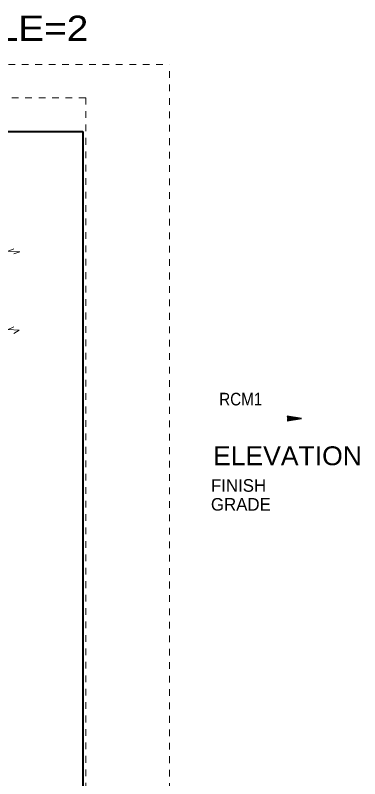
# Model space of a CAD drawing. Extents: x 1363.2 to 1395.5, y -905.5 to -882.8.
# Drawn here: x 1384.7 to 1389.83, y -894.13 to -882.77 of the extents above; entities that cross this region are included whole.
import ezdxf
from ezdxf.enums import TextEntityAlignment as Align

# ---------------------------------------------------------------- set-up
doc = ezdxf.new("R2010")
doc.units = 0
doc.header["$LTSCALE"] = 0.075
doc.linetypes.add('DOTTED', pattern=[1.5, 0.3, -1.2])
for name, color, linetype, lineweight in [('1', 7, 'Continuous', 13), ('3', 7, 'Continuous', 13), ('4', 7, 'Continuous', 13), ('61', 7, 'DOTTED', 13), ('62', 7, 'DOTTED', 13), ('63', 7, 'Continuous', 40)]:
    doc.layers.add(name, color=color, linetype=linetype, lineweight=lineweight)
doc.layers.add('8', color=7, linetype='Continuous')
doc.layers.add('9', color=7, linetype='Continuous')

msp = doc.modelspace()

# ---------------------------------------------------------------- linework, layer by layer
at = {"layer": '1'}
for points in [[(1384.67883, -886.24733), (1384.59417, -886.27983), (1384.76767, -886.28792), (1384.67883, -886.32042)], [(1384.67883, -887.408), (1384.59417, -887.44858), (1384.759, -887.45675), (1384.67883, -887.50542)]]:
    msp.add_lwpolyline(points, dxfattribs=at)
at = {"layer": '4', "lineweight": 25}
msp.add_lwpolyline([(1388.75058, -888.735), (1388.75208, -888.7395), (1388.75358, -888.744), (1388.75508, -888.7485), (1388.75658, -888.753), (1388.75658, -888.7575), (1388.75658, -888.759), (1388.75658, -888.762), (1388.75808, -888.765), (1388.75808, -888.768), (1388.75808, -888.771), (1388.75808, -888.7755), (1388.75658, -888.7815), (1388.75658, -888.7845), (1388.75658, -888.7905), (1388.75358, -888.7965), (1388.75208, -888.801), (1388.75208, -888.804), (1388.75058, -888.8055), (1388.96358, -888.771), (1388.75058, -888.735), (1388.76258, -888.744), (1388.76408, -888.7965), (1388.92458, -888.771), (1388.76258, -888.744), (1388.77158, -888.753), (1388.77458, -888.786), (1388.88708, -888.771), (1388.77158, -888.753), (1388.78058, -888.7605), (1388.78508, -888.78), (1388.84958, -888.771), (1388.78058, -888.7605), (1388.78808, -888.768), (1388.79108, -888.7755), (1388.81658, -888.771), (1388.78808, -888.768)], dxfattribs=at)
at = {"layer": '61'}
for q in [(1370.85, -883.995), (1385.75, -904.63)]:
    msp.add_line((1385.75, -883.995), q, dxfattribs=at)
at = {"layer": '62'}
for p in [(1370, -883.5), (1387, -905.5)]:
    msp.add_line(p, (1387, -883.5), dxfattribs=at)
at = {"layer": '63'}
for p, q in [((1371.70833, -884.5), (1385.70833, -884.5)), ((1385.70833, -884.5), (1385.70833, -904.5))]:
    msp.add_line(p, q, dxfattribs=at)

# ---------------------------------------------------------------- texts
at = {"layer": '3', "width": 1.05}
msp.add_text('ELEVATION', height=0.2812, dxfattribs=at).set_placement((1387.6455, -889.467))
at = {"layer": '8', "width": 0.9}
msp.add_text('RCM1', height=0.1875, dxfattribs=at).set_placement((1387.73825, -888.57658))
at = {"layer": '8'}
for s, p in [('FINISH', (1387.61417, -889.862)), ('GRADE', (1387.61417, -890.14317))]:
    msp.add_text(s, height=0.1875, dxfattribs=at).set_placement(p)
at = {"layer": '9', "width": 1.15}
msp.add_text('PLOT SCALE=2', height=0.375, dxfattribs=at).set_placement((1383.68129, -883.14883), align=Align.CENTER)

doc.saveas('drawing.dxf')
